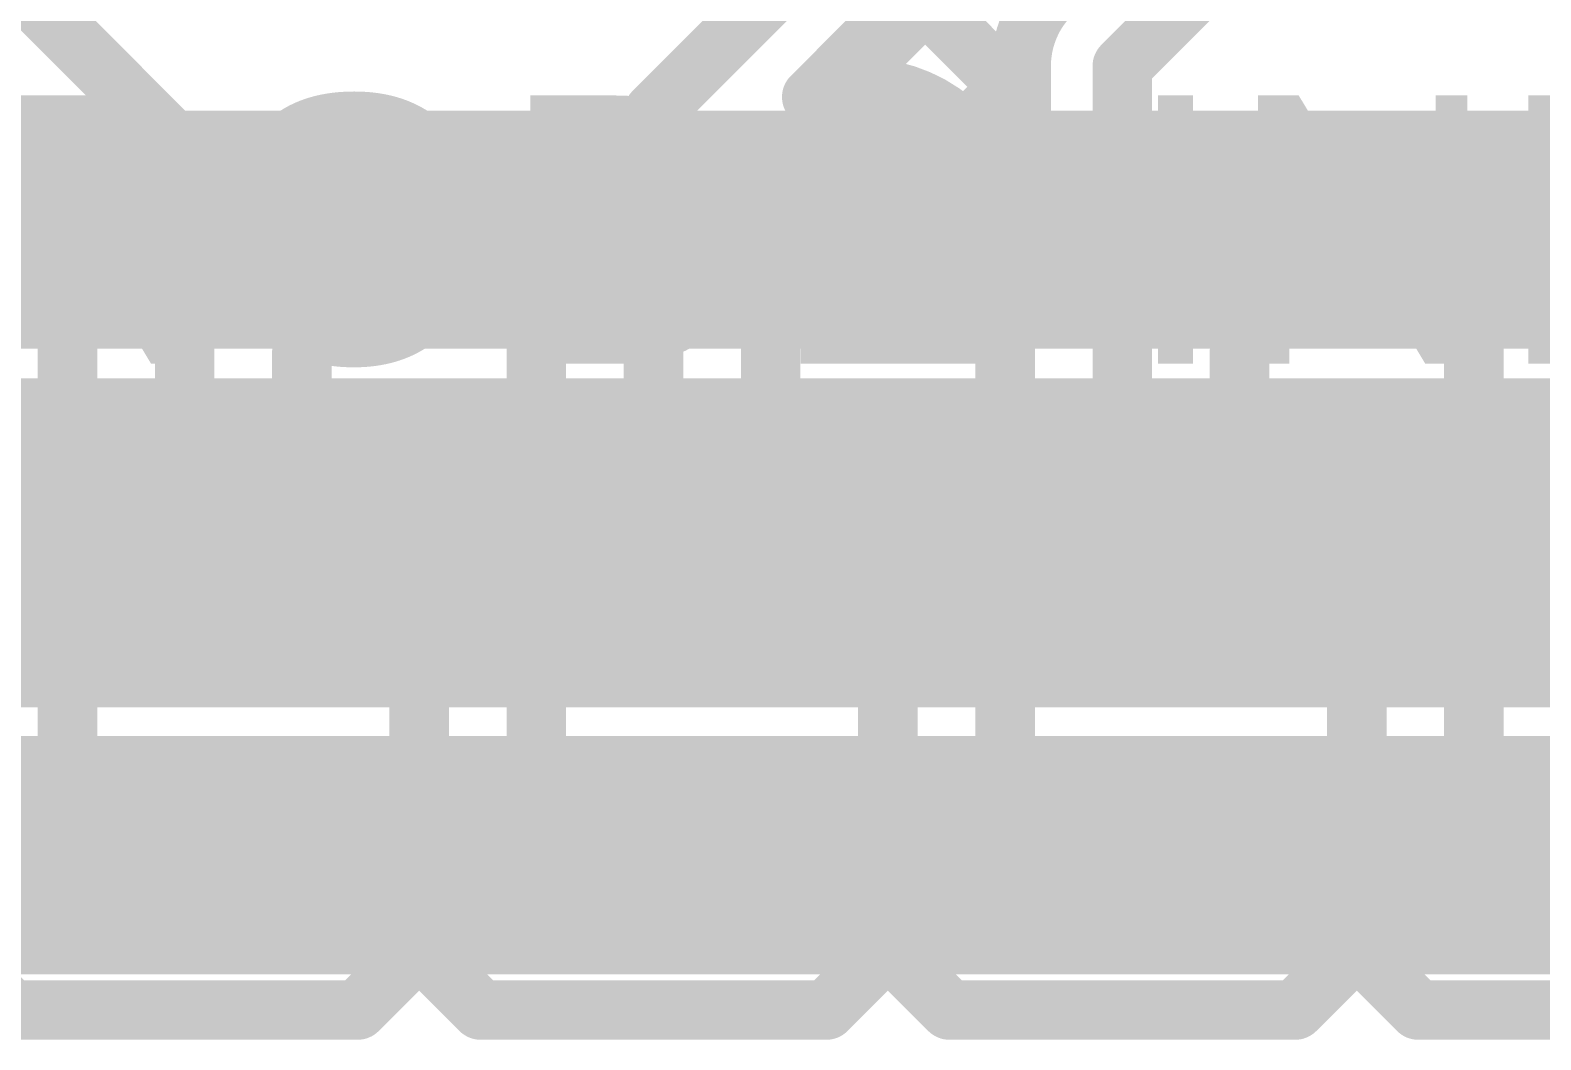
# Model space of a CAD drawing. Header units: millimetres. Extents: x -0.14 to 1.19, y -0.12 to 0.99.
# Drawn here: x 0.461 to 0.7148, y 0.111 to 0.2805 of the extents above; entities that cross this region are included whole.
import ezdxf

# ---------------------------------------------------------------- set-up
doc = ezdxf.new("R2010")
doc.units = ezdxf.units.MM
doc.header["$MEASUREMENT"] = 0
for name, color, linetype in [('BottomLayer', 5, 'Continuous'), ('TopLayer', 1, 'Continuous'), ('TopOverlay', 2, 'Continuous'), ('TopPaste', 8, 'Continuous'), ('TopSolder', 216, 'Continuous'), ('ViaHoleLayer', 16, 'Continuous')]:
    doc.layers.add(name, color=color, linetype=linetype)
doc.styles.add('Arial', font='', dxfattribs={"height": 0.2})
doc.styles.get('Arial').set_extended_font_data('Arial')

# ---------------------------------------------------------------- blocks, each defined once
blk = doc.blocks.new('AFC07_S32FCA_00__18')
at = {"layer": 'TopLayer'}
for points in [[(-0.0944881, 0.06633865), (-0.0826771, 0.06633865), (-0.0826771, 0.01909455), (-0.0944881, 0.01909455)], [(-0.074803, 0.06633865), (-0.062992, 0.06633865), (-0.062992, 0.01909455), (-0.074803, 0.01909455)], [(-0.055118, 0.06633865), (-0.043307, 0.06633865), (-0.043307, 0.01909455), (-0.055118, 0.01909455)], [(-0.0354329, 0.06633865), (-0.0236219, 0.06633865), (-0.0236219, 0.01909455), (-0.0354329, 0.01909455)], [(-0.0157479, 0.06633865), (-0.0039369, 0.06633865), (-0.0039369, 0.01909455), (-0.0157479, 0.01909455)], [(0.0039371, 0.06633865), (0.0157481, 0.06633865), (0.0157481, 0.01909455), (0.0039371, 0.01909455)], [(0.0236222, 0.06633865), (0.0354332, 0.06633865), (0.0354332, 0.01909455), (0.0236222, 0.01909455)], [(0.0433072, 0.06633865), (0.0551182, 0.06633865), (0.0551182, 0.01909455), (0.0433072, 0.01909455)], [(0.0629923, 0.06633865), (0.0748033, 0.06633865), (0.0748033, 0.01909455), (0.0629923, 0.01909455)], [(0.0826773, 0.06633865), (0.0944883, 0.06633865), (0.0944883, 0.01909455), (0.0826773, 0.01909455)], [(0.1023623, 0.06633865), (0.1141733, 0.06633865), (0.1141733, 0.01909455), (0.1023623, 0.01909455)], [(0.1220473, 0.06633865), (0.1338583, 0.06633865), (0.1338583, 0.01909455), (0.1220473, 0.01909455)], [(0.1417324, 0.06633865), (0.1535434, 0.06633865), (0.1535434, 0.01909455), (0.1417324, 0.01909455)]]:
    blk.add_hatch(color=1, dxfattribs=at).paths.add_polyline_path(points)
at = {"layer": 'TopPaste'}
for points in [[(-0.0944881, 0.06633865), (-0.0826771, 0.06633865), (-0.0826771, 0.01909455), (-0.0944881, 0.01909455)], [(-0.074803, 0.06633865), (-0.062992, 0.06633865), (-0.062992, 0.01909455), (-0.074803, 0.01909455)], [(-0.055118, 0.06633865), (-0.043307, 0.06633865), (-0.043307, 0.01909455), (-0.055118, 0.01909455)], [(-0.0354329, 0.06633865), (-0.0236219, 0.06633865), (-0.0236219, 0.01909455), (-0.0354329, 0.01909455)], [(-0.0157479, 0.06633865), (-0.0039369, 0.06633865), (-0.0039369, 0.01909455), (-0.0157479, 0.01909455)], [(0.0039371, 0.06633865), (0.0157481, 0.06633865), (0.0157481, 0.01909455), (0.0039371, 0.01909455)], [(0.0236222, 0.06633865), (0.0354332, 0.06633865), (0.0354332, 0.01909455), (0.0236222, 0.01909455)], [(0.0433072, 0.06633865), (0.0551182, 0.06633865), (0.0551182, 0.01909455), (0.0433072, 0.01909455)], [(0.0629923, 0.06633865), (0.0748033, 0.06633865), (0.0748033, 0.01909455), (0.0629923, 0.01909455)], [(0.0826773, 0.06633865), (0.0944883, 0.06633865), (0.0944883, 0.01909455), (0.0826773, 0.01909455)], [(0.1023623, 0.06633865), (0.1141733, 0.06633865), (0.1141733, 0.01909455), (0.1023623, 0.01909455)], [(0.1220473, 0.06633865), (0.1338583, 0.06633865), (0.1338583, 0.01909455), (0.1220473, 0.01909455)], [(0.1417324, 0.06633865), (0.1535434, 0.06633865), (0.1535434, 0.01909455), (0.1417324, 0.01909455)]]:
    blk.add_hatch(color=8, dxfattribs=at).paths.add_polyline_path(points)
at = {"layer": 'TopSolder'}
for points in [[(-0.0984881, 0.07033865), (-0.0786771, 0.07033865), (-0.0786771, 0.01509455), (-0.0984881, 0.01509455)], [(-0.078803, 0.07033865), (-0.058992, 0.07033865), (-0.058992, 0.01509455), (-0.078803, 0.01509455)], [(-0.059118, 0.07033865), (-0.039307, 0.07033865), (-0.039307, 0.01509455), (-0.059118, 0.01509455)], [(-0.0394329, 0.07033865), (-0.0196219, 0.07033865), (-0.0196219, 0.01509455), (-0.0394329, 0.01509455)], [(-0.0197479, 0.07033865), (6.31e-05, 0.07033865), (6.31e-05, 0.01509455), (-0.0197479, 0.01509455)], [(-6.29e-05, 0.07033865), (0.0197481, 0.07033865), (0.0197481, 0.01509455), (-6.29e-05, 0.01509455)], [(0.0196222, 0.07033865), (0.0394332, 0.07033865), (0.0394332, 0.01509455), (0.0196222, 0.01509455)], [(0.0393072, 0.07033865), (0.0591182, 0.07033865), (0.0591182, 0.01509455), (0.0393072, 0.01509455)], [(0.0589923, 0.07033865), (0.0788033, 0.07033865), (0.0788033, 0.01509455), (0.0589923, 0.01509455)], [(0.0786773, 0.07033865), (0.0984883, 0.07033865), (0.0984883, 0.01509455), (0.0786773, 0.01509455)], [(0.0983623, 0.07033865), (0.1181733, 0.07033865), (0.1181733, 0.01509455), (0.0983623, 0.01509455)], [(0.1180473, 0.07033865), (0.1378583, 0.07033865), (0.1378583, 0.01509455), (0.1180473, 0.01509455)], [(0.1377324, 0.07033865), (0.1575434, 0.07033865), (0.1575434, 0.01509455), (0.1377324, 0.01509455)], [(0.1574175, 0.07033865), (0.1772285, 0.07033865), (0.1772285, 0.01509455), (0.1574175, 0.01509455)]]:
    blk.add_hatch(color=216, dxfattribs=at).paths.add_polyline_path(points)

msp = doc.modelspace()

# ---------------------------------------------------------------- hatches: boundary and pattern name
at = {"layer": 'BottomLayer'}
h = msp.add_hatch(color=5, dxfattribs=at)
edge = h.paths.add_edge_path()
edge.add_arc((0.527, 0.247), 0.011811, 0, 360)
h = msp.add_hatch(color=5, dxfattribs=at)
edge = h.paths.add_edge_path()
edge.add_arc((0.6007402, 0.247), 0.011811, 0, 360)
h = msp.add_hatch(color=5, dxfattribs=at)
edge = h.paths.add_edge_path()
edge.add_arc((0.6844803, 0.247), 0.011811, 0, 360)
h = msp.add_hatch(color=5, dxfattribs=at)
edge = h.paths.add_edge_path()
edge.add_arc((0.4990394, 0.142), 0.011811, 0, 360)
h = msp.add_hatch(color=5, dxfattribs=at)
edge = h.paths.add_edge_path()
edge.add_arc((0.5777796, 0.142), 0.011811, 0, 360)
h = msp.add_hatch(color=5, dxfattribs=at)
edge = h.paths.add_edge_path()
edge.add_arc((0.6565198, 0.142), 0.011811, 0, 360)
at = {"layer": 'TopLayer'}
h = msp.add_hatch(color=1, dxfattribs=at)
edge = h.paths.add_edge_path()
edge.add_arc((0.527, 0.247), 0.011811, 0, 360)
h = msp.add_hatch(color=1, dxfattribs=at)
edge = h.paths.add_edge_path()
edge.add_arc((0.6007402, 0.247), 0.011811, 0, 360)
h = msp.add_hatch(color=1, dxfattribs=at)
edge = h.paths.add_edge_path()
edge.add_arc((0.6844803, 0.247), 0.011811, 0, 360)
h = msp.add_hatch(color=1, dxfattribs=at)
edge = h.paths.add_edge_path()
edge.add_arc((0.4990394, 0.142), 0.011811, 0, 360)
h = msp.add_hatch(color=1, dxfattribs=at)
edge = h.paths.add_edge_path()
edge.add_arc((0.5777796, 0.142), 0.011811, 0, 360)
h = msp.add_hatch(color=1, dxfattribs=at)
edge = h.paths.add_edge_path()
edge.add_arc((0.6565198, 0.142), 0.011811, 0, 360)
at = {"layer": 'ViaHoleLayer'}
h = msp.add_hatch(color=16, dxfattribs=at)
edge = h.paths.add_edge_path()
edge.add_arc((0.527, 0.247), 0.0059055, 0, 360)
h = msp.add_hatch(color=16, dxfattribs=at)
edge = h.paths.add_edge_path()
edge.add_arc((0.6007402, 0.247), 0.0059055, 0, 360)
h = msp.add_hatch(color=16, dxfattribs=at)
edge = h.paths.add_edge_path()
edge.add_arc((0.6844803, 0.247), 0.0059055, 0, 360)
h = msp.add_hatch(color=16, dxfattribs=at)
edge = h.paths.add_edge_path()
edge.add_arc((0.4990394, 0.142), 0.0059055, 0, 360)
h = msp.add_hatch(color=16, dxfattribs=at)
edge = h.paths.add_edge_path()
edge.add_arc((0.5777796, 0.142), 0.0059055, 0, 360)
h = msp.add_hatch(color=16, dxfattribs=at)
edge = h.paths.add_edge_path()
edge.add_arc((0.6565198, 0.142), 0.0059055, 0, 360)

# ---------------------------------------------------------------- linework, layer by layer
at = {"layer": 'BottomLayer', "const_width": 0.04}
for points in [[(0.4286185, 0.247), (0.527, 0.247)], [(0.527, 0.247), (0.6007402, 0.247)], [(0.6007402, 0.247), (0.6844803, 0.247)], [(0.6844803, 0.247), (0.7632205, 0.247)], [(0.4202993, 0.142), (0.4990394, 0.142)], [(0.4990394, 0.142), (0.5777796, 0.142)], [(0.5777796, 0.142), (0.6565198, 0.142)], [(0.6565198, 0.142), (0.7352599, 0.142)]]:
    msp.add_lwpolyline(points, dxfattribs=at)
at = {"layer": 'BottomLayer', "const_width": 0.02}
for points in [[(0.517, 0.247, 1), (0.537, 0.247, 1)], [(0.517, 0.247, 1), (0.537, 0.247, 1)], [(0.5907402, 0.247, 1), (0.6107402, 0.247, 1)], [(0.5907402, 0.247, 1), (0.6107402, 0.247, 1)], [(0.6744803, 0.247, 1), (0.6944803, 0.247, 1)], [(0.6744803, 0.247, 1), (0.6944803, 0.247, 1)], [(0.4890394, 0.142, 1), (0.5090394, 0.142, 1)], [(0.4890394, 0.142, 1), (0.5090394, 0.142, 1)], [(0.5677796, 0.142, 1), (0.5877796, 0.142, 1)], [(0.5677796, 0.142, 1), (0.5877796, 0.142, 1)], [(0.6465198, 0.142, 1), (0.6665198, 0.142, 1)], [(0.6465198, 0.142, 1), (0.6665198, 0.142, 1)]]:
    msp.add_lwpolyline(points, format="xyb", close=True, dxfattribs=at)
at = {"layer": 'TopLayer', "const_width": 0.01}
for points in [[(0.5966875, 0.2704636), (0.6362239, 0.31)], [(0.44, 0.307), (0.4869922, 0.2600078)], [(0.6444725, 0.2744725), (0.67, 0.3)], [(0.5657323, 0.2667323), (0.59, 0.291)], [(0.6069374, 0.2895424), (0.6274725, 0.2690073)], [(0.5923105, 0.2692689), (0.6020016, 0.27896)], [(0.6274725, 0.2330552), (0.6274725, 0.2744725)], [(0.6444725, 0.1944331), (0.6444725, 0.2744725)], [(0.6179567, 0.2634485), (0.6274725, 0.2729643)], [(0.5657323, 0.1944331), (0.5657323, 0.2667323)], [(0.4869922, 0.1944331), (0.4869922, 0.2600078)], [(0.5066772, 0.2266772), (0.527, 0.247)], [(0.5854174, 0.2316772), (0.6007402, 0.247)], [(0.6641575, 0.2266772), (0.6844803, 0.247)], [(0.6237794, 0.2409869), (0.6274725, 0.24468)], [(0.6243423, 0.2438532), (0.6274725, 0.240723)], [(0.4699922, 0.2330552), (0.4699922, 0.2365894)], [(0.5487323, 0.2330552), (0.5487323, 0.2372701)], [(0.7062127, 0.2330552), (0.7062127, 0.2372703)], [(0.5854174, 0.1944331), (0.5854174, 0.2316772)], [(0.6200406, 0.2330552), (0.6274725, 0.2330552)], [(0.4673071, 0.1944331), (0.4673071, 0.2280551)], [(0.5066772, 0.1944331), (0.5066772, 0.2266772)], [(0.5460473, 0.1944331), (0.5460473, 0.2280551)], [(0.6247875, 0.1944331), (0.6247875, 0.2280551)], [(0.6641575, 0.1944331), (0.6641575, 0.2266772)], [(0.7035276, 0.1944331), (0.7035276, 0.2280551)], [(0.4673071, 0.1507323), (0.4673071, 0.1944331)], [(0.5263623, 0.1263229), (0.5263623, 0.1944331)], [(0.5460473, 0.1507323), (0.5460473, 0.1944331)], [(0.6051024, 0.1263229), (0.6051024, 0.1944331)], [(0.6247875, 0.1507323), (0.6247875, 0.1944331)], [(0.6838425, 0.1263229), (0.6838425, 0.1944331)], [(0.7035276, 0.1507323), (0.7035276, 0.1944331)], [(0.4673071, 0.1507323), (0.4760394, 0.142)], [(0.5460473, 0.1507323), (0.5547796, 0.142)], [(0.6247875, 0.1507323), (0.6335198, 0.142)], [(0.7035276, 0.1507323), (0.7122599, 0.142)], [(0.4760394, 0.142), (0.4990394, 0.142)], [(0.5547796, 0.142), (0.5777796, 0.142)], [(0.6335198, 0.142), (0.6565198, 0.142)], [(0.7122599, 0.142), (0.7352599, 0.142)], [(0.4476221, 0.1263229), (0.457945, 0.116)], [(0.5160394, 0.116), (0.5263623, 0.1263229)], [(0.5263623, 0.1263229), (0.5366852, 0.116)], [(0.5947796, 0.116), (0.6051025, 0.1263229)], [(0.6051024, 0.1263229), (0.6051025, 0.1263229)], [(0.6051025, 0.1263229), (0.6154253, 0.116)], [(0.6735197, 0.116), (0.6838426, 0.1263229)], [(0.6838425, 0.1263229), (0.6838426, 0.1263229)], [(0.6838426, 0.1263229), (0.6941654, 0.116)], [(0.4590394, 0.116), (0.5160394, 0.116)], [(0.5377796, 0.116), (0.5947796, 0.116)], [(0.6165197, 0.116), (0.6735197, 0.116)], [(0.6952598, 0.116), (0.7522598, 0.116)]]:
    msp.add_lwpolyline(points, dxfattribs=at)
for points in [[(0.607, 0.291, -0.1993267855441598), (0.6020016, 0.27896)], [(0.607, 0.291, -0.198912367379658), (0.6020208, 0.2789792)], [(0.6274725, 0.2744725, -0.1993267855441598), (0.6324709, 0.2865125)], [(0.6274725, 0.2744725, -0.198912367379658), (0.6324517, 0.2864933)], [(0.5923105, 0.2692689, -0.524642938601179), (0.6245512, 0.247)], [(0.6245512, 0.247, -0.1577072869534032), (0.6200406, 0.2330552)], [(0.4699922, 0.2365894, -0.04342790921358563), (0.4678582, 0.2330552)], [(0.5487323, 0.2372701, -0.05122551768343431), (0.5463004, 0.2330552)], [(0.7062127, 0.2372703, -0.05122809385637399), (0.7037807, 0.2330552)]]:
    msp.add_lwpolyline(points, format="xyb", dxfattribs=at)
at = {"layer": 'TopLayer', "const_width": 0.005}
for points in [[(0.5995016, 0.27896, 1), (0.6045016, 0.27896, 1)], [(0.5995016, 0.27896, 1), (0.6045016, 0.27896, 1)], [(0.5995208, 0.2789792, 1), (0.6045208, 0.2789792, 1)], [(0.6249725, 0.2744725, 1), (0.6299725, 0.2744725, 1)], [(0.6249725, 0.2744725, 1), (0.6299725, 0.2744725, 1)], [(0.6249725, 0.2744725, 1), (0.6299725, 0.2744725, 1)], [(0.6419725, 0.2744725, 1), (0.6469725, 0.2744725, 1)], [(0.6419725, 0.2744725, 1), (0.6469725, 0.2744725, 1)], [(0.6249725, 0.2729643, 1), (0.6299725, 0.2729643, 1)], [(0.5898105, 0.2692689, 1), (0.5948105, 0.2692689, 1)], [(0.5898105, 0.2692689, 1), (0.5948105, 0.2692689, 1)], [(0.5941875, 0.2704636, 1), (0.5991875, 0.2704636, 1)], [(0.5632323, 0.2667323, 1), (0.5682323, 0.2667323, 1)], [(0.5632323, 0.2667323, 1), (0.5682323, 0.2667323, 1)], [(0.6249725, 0.2690073, 1), (0.6299725, 0.2690073, 1)], [(0.6154567, 0.2634485, 1), (0.6204567, 0.2634485, 1)], [(0.4844922, 0.2600078, 1), (0.4894922, 0.2600078, 1)], [(0.4844922, 0.2600078, 1), (0.4894922, 0.2600078, 1)], [(0.5245, 0.247, 1), (0.5295, 0.247, 1)], [(0.5982402, 0.247, 1), (0.6032402, 0.247, 1)], [(0.6220512, 0.247, 1), (0.6270512, 0.247, 1)], [(0.6220512, 0.247, 1), (0.6270512, 0.247, 1)], [(0.6819803, 0.247, 1), (0.6869803, 0.247, 1)], [(0.6218423, 0.2438532, 1), (0.6268423, 0.2438532, 1)], [(0.6249725, 0.24468, 1), (0.6299725, 0.24468, 1)], [(0.6212794, 0.2409869, 1), (0.6262794, 0.2409869, 1)], [(0.6249725, 0.240723, 1), (0.6299725, 0.240723, 1)], [(0.4674922, 0.2365894, 1), (0.4724922, 0.2365894, 1)], [(0.4674922, 0.2365894, 1), (0.4724922, 0.2365894, 1)], [(0.5462323, 0.2372701, 1), (0.5512323, 0.2372701, 1)], [(0.5462323, 0.2372701, 1), (0.5512323, 0.2372701, 1)], [(0.7037127, 0.2372703, 1), (0.7087127, 0.2372703, 1)], [(0.7037127, 0.2372703, 1), (0.7087127, 0.2372703, 1)], [(0.4653582, 0.2330552, 1), (0.4703582, 0.2330552, 1)], [(0.4674922, 0.2330552, 1), (0.4724922, 0.2330552, 1)], [(0.5438004, 0.2330552, 1), (0.5488004, 0.2330552, 1)], [(0.5462323, 0.2330552, 1), (0.5512323, 0.2330552, 1)], [(0.5829174, 0.2316772, 1), (0.5879174, 0.2316772, 1)], [(0.5829174, 0.2316772, 1), (0.5879174, 0.2316772, 1)], [(0.6175406, 0.2330552, 1), (0.6225406, 0.2330552, 1)], [(0.6175406, 0.2330552, 1), (0.6225406, 0.2330552, 1)], [(0.6249725, 0.2330552, 1), (0.6299725, 0.2330552, 1)], [(0.6249725, 0.2330552, 1), (0.6299725, 0.2330552, 1)], [(0.7012807, 0.2330552, 1), (0.7062807, 0.2330552, 1)], [(0.7037127, 0.2330552, 1), (0.7087127, 0.2330552, 1)], [(0.4648071, 0.2280551, 1), (0.4698071, 0.2280551, 1)], [(0.5041772, 0.2266772, 1), (0.5091772, 0.2266772, 1)], [(0.5041772, 0.2266772, 1), (0.5091772, 0.2266772, 1)], [(0.5435473, 0.2280551, 1), (0.5485473, 0.2280551, 1)], [(0.6222875, 0.2280551, 1), (0.6272875, 0.2280551, 1)], [(0.6616575, 0.2266772, 1), (0.6666575, 0.2266772, 1)], [(0.6616575, 0.2266772, 1), (0.6666575, 0.2266772, 1)], [(0.7010276, 0.2280551, 1), (0.7060276, 0.2280551, 1)], [(0.4648071, 0.1944331, 1), (0.4698071, 0.1944331, 1)], [(0.4648071, 0.1944331, 1), (0.4698071, 0.1944331, 1)], [(0.4844922, 0.1944331, 1), (0.4894922, 0.1944331, 1)], [(0.5041772, 0.1944331, 1), (0.5091772, 0.1944331, 1)], [(0.5238623, 0.1944331, 1), (0.5288623, 0.1944331, 1)], [(0.5435473, 0.1944331, 1), (0.5485473, 0.1944331, 1)], [(0.5435473, 0.1944331, 1), (0.5485473, 0.1944331, 1)], [(0.5632323, 0.1944331, 1), (0.5682323, 0.1944331, 1)], [(0.5829174, 0.1944331, 1), (0.5879174, 0.1944331, 1)], [(0.6026024, 0.1944331, 1), (0.6076024, 0.1944331, 1)], [(0.6222875, 0.1944331, 1), (0.6272875, 0.1944331, 1)], [(0.6222875, 0.1944331, 1), (0.6272875, 0.1944331, 1)], [(0.6419725, 0.1944331, 1), (0.6469725, 0.1944331, 1)], [(0.6616575, 0.1944331, 1), (0.6666575, 0.1944331, 1)], [(0.6813425, 0.1944331, 1), (0.6863425, 0.1944331, 1)], [(0.7010276, 0.1944331, 1), (0.7060276, 0.1944331, 1)], [(0.7010276, 0.1944331, 1), (0.7060276, 0.1944331, 1)], [(0.4648071, 0.1507323, 1), (0.4698071, 0.1507323, 1)], [(0.4648071, 0.1507323, 1), (0.4698071, 0.1507323, 1)], [(0.5435473, 0.1507323, 1), (0.5485473, 0.1507323, 1)], [(0.5435473, 0.1507323, 1), (0.5485473, 0.1507323, 1)], [(0.6222875, 0.1507323, 1), (0.6272875, 0.1507323, 1)], [(0.6222875, 0.1507323, 1), (0.6272875, 0.1507323, 1)], [(0.7010276, 0.1507323, 1), (0.7060276, 0.1507323, 1)], [(0.7010276, 0.1507323, 1), (0.7060276, 0.1507323, 1)], [(0.4735394, 0.142, 1), (0.4785394, 0.142, 1)], [(0.4735394, 0.142, 1), (0.4785394, 0.142, 1)], [(0.4965394, 0.142, 1), (0.5015394, 0.142, 1)], [(0.5522796, 0.142, 1), (0.5572796, 0.142, 1)], [(0.5522796, 0.142, 1), (0.5572796, 0.142, 1)], [(0.5752796, 0.142, 1), (0.5802796, 0.142, 1)], [(0.6310198, 0.142, 1), (0.6360198, 0.142, 1)], [(0.6310198, 0.142, 1), (0.6360198, 0.142, 1)], [(0.6540198, 0.142, 1), (0.6590198, 0.142, 1)], [(0.7097599, 0.142, 1), (0.7147599, 0.142, 1)], [(0.7097599, 0.142, 1), (0.7147599, 0.142, 1)], [(0.5238623, 0.1263229, 1), (0.5288623, 0.1263229, 1)], [(0.5238623, 0.1263229, 1), (0.5288623, 0.1263229, 1)], [(0.5238623, 0.1263229, 1), (0.5288623, 0.1263229, 1)], [(0.6026024, 0.1263229, 1), (0.6076024, 0.1263229, 1)], [(0.6026024, 0.1263229, 1), (0.6076024, 0.1263229, 1)], [(0.6026025, 0.1263229, 1), (0.6076025, 0.1263229, 1)], [(0.6026025, 0.1263229, 1), (0.6076025, 0.1263229, 1)], [(0.6026025, 0.1263229, 1), (0.6076025, 0.1263229, 1)], [(0.6813425, 0.1263229, 1), (0.6863425, 0.1263229, 1)], [(0.6813425, 0.1263229, 1), (0.6863425, 0.1263229, 1)], [(0.6813426, 0.1263229, 1), (0.6863426, 0.1263229, 1)], [(0.6813426, 0.1263229, 1), (0.6863426, 0.1263229, 1)], [(0.6813426, 0.1263229, 1), (0.6863426, 0.1263229, 1)], [(0.455445, 0.116, 1), (0.460445, 0.116, 1)], [(0.4565394, 0.116, 1), (0.4615394, 0.116, 1)], [(0.5135394, 0.116, 1), (0.5185394, 0.116, 1)], [(0.5135394, 0.116, 1), (0.5185394, 0.116, 1)], [(0.5341852, 0.116, 1), (0.5391852, 0.116, 1)], [(0.5352796, 0.116, 1), (0.5402796, 0.116, 1)], [(0.5922796, 0.116, 1), (0.5972796, 0.116, 1)], [(0.5922796, 0.116, 1), (0.5972796, 0.116, 1)], [(0.6129253, 0.116, 1), (0.6179253, 0.116, 1)], [(0.6140197, 0.116, 1), (0.6190197, 0.116, 1)], [(0.6710197, 0.116, 1), (0.6760197, 0.116, 1)], [(0.6710197, 0.116, 1), (0.6760197, 0.116, 1)], [(0.6916654, 0.116, 1), (0.6966654, 0.116, 1)], [(0.6927598, 0.116, 1), (0.6977598, 0.116, 1)]]:
    msp.add_lwpolyline(points, format="xyb", close=True, dxfattribs=at)

# ---------------------------------------------------------------- block references
msp.add_blockref('AFC07_S32FCA_00__18', (0.5558897, 0.1517165))

# ---------------------------------------------------------------- texts
at = {"layer": 'TopOverlay', "style": 'Arial'}
msp.add_text('ELECTRODE INPUT', height=0.045, dxfattribs=at).set_placement((0.243, 0.2245268))

doc.saveas('drawing.dxf')
